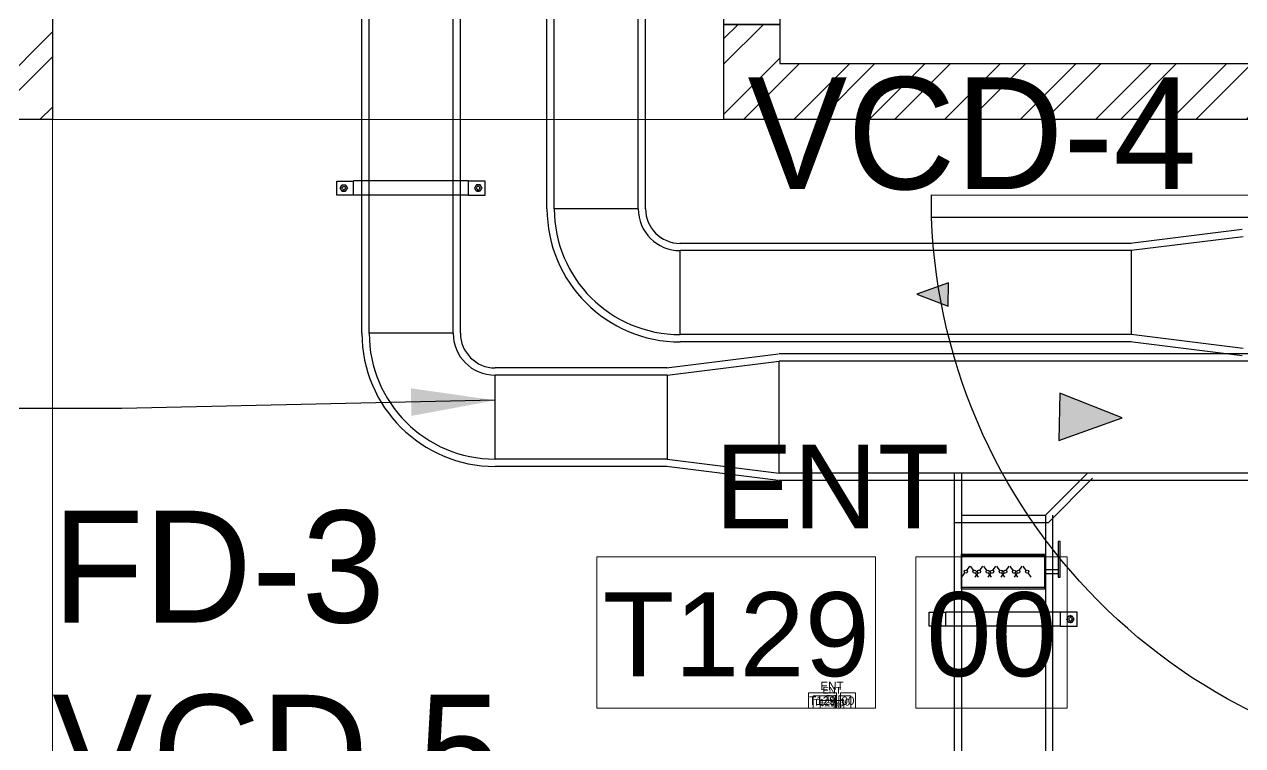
# Model space of a CAD drawing. Header units: millimetres. Extents: x -9226 to 166212, y -13 to 97274.
# Drawn here: x 35000 to 37177, y 48861 to 50150 of the extents above; entities that cross this region are included whole.
import ezdxf
from ezdxf.enums import TextEntityAlignment as Align

# ---------------------------------------------------------------- set-up
doc = ezdxf.new("R2010")
doc.units = ezdxf.units.MM
for name, pattern in [('23491-XR-AR-2ND FLOOR PLAN$0$23491-XR-AR-2ND FLOOR PLAN$0$23491-XR-AR-TYP-FLOOR$0$HIDDEN', [9.525, 6.35, -3.175]), ('23491-XR-AR-2ND FLOOR PLAN$0$23491-XR-AR-TYP-FLOOR$0$HIDDEN', [9.525, 6.35, -3.175]), ('HIDDEN', [9.525, 6.35, -3.175])]:
    doc.linetypes.add(name, pattern=pattern)
doc.layers.get('0').update_dxf_attribs({"color": 8})
for name, color, linetype in [('-EAD', 30, 'Continuous'), ('1.INS', 8, 'Continuous'), ('1.support 2', 7, 'Continuous'), ('EAD', 30, 'Continuous'), ('ETA-AC-SUPPORT', 25, 'Continuous'), ('FAD', 3, 'Continuous'), ('IZ-AC-VCD', 4, 'Continuous'), ('VCD SHE', 7, 'Continuous')]:
    doc.layers.add(name, color=color, linetype=linetype)
for name, color, linetype, lineweight in [('1.TAGGING', 7, 'Continuous', 5), ('1.XREF', 8, 'Continuous', 9), ('23491-XR-AR-2ND FLOOR PLAN$0$23491-XR-AR-2ND FLOOR PLAN$0$23491-XR-AR-TYP-FLOOR$0$A-FLOR-OVHD', 8, '23491-XR-AR-2ND FLOOR PLAN$0$23491-XR-AR-2ND FLOOR PLAN$0$23491-XR-AR-TYP-FLOOR$0$HIDDEN', 15), ('23491-XR-AR-2ND FLOOR PLAN$0$23491-XR-AR-2ND FLOOR PLAN$0$23491-XR-AR-TYP-FLOOR$0$A-WALL-PATT', 8, 'Continuous', 5), ('23491-XR-AR-2ND FLOOR PLAN$0$23491-XR-AR-2ND FLOOR PLAN$0$23491-XR-AR-TYP-FLOOR$0$Zone-6_30May22$0$TYP$0$2B+G+19+R Typical Floor$0$A-DOOR', 8, 'Continuous', 25), ('23491-XR-AR-2ND FLOOR PLAN$0$23491-XR-AR-2ND FLOOR PLAN$0$A-WALL', 8, 'Continuous', 30), ('23491-XR-AR-2ND FLOOR PLAN$0$23491-XR-AR-TYP-FLOOR$0$A-FLOR-OVHD', 8, '23491-XR-AR-2ND FLOOR PLAN$0$23491-XR-AR-TYP-FLOOR$0$HIDDEN', 15), ('23491-XR-AR-2ND FLOOR PLAN$0$23491-XR-AR-TYP-FLOOR$0$Zone-6_30May22$0$TYP$0$2B+G+19+R Typical Floor$0$A-DOOR', 8, 'Continuous', 25), ('23491-XR-AR-2ND FLOOR PLAN$0$A-FLOR-IDEN', 8, 'Continuous', 9), ('23491-XR-AR-2ND FLOOR PLAN$0$A-FLOR-IDEN @ 10', 8, 'Continuous', 9), ('23491-XR-AR-2ND FLOOR PLAN$0$A-FLOR-IDEN @ 100', 8, 'Continuous', 9), ('23491-XR-AR-2ND FLOOR PLAN$0$A-FLOR-IDEN @ 5', 8, 'Continuous', 9), ('23491-XR-AR-2ND FLOOR PLAN$0$A-FLOR-IDEN @ 8', 8, 'Continuous', 9), ('23491-XR-AR-2ND FLOOR PLAN$0$A-WALL', 8, 'Continuous', 30), ('A-ANNO-DIMS', 8, 'Continuous', 9)]:
    doc.layers.add(name, color=color, linetype=linetype, lineweight=lineweight)
doc.styles.add('23491-XR-AR-2ND FLOOR PLAN$0$SDC-TEXT_4_2', font='arial.ttf')
doc.styles.add('ROMANS', font='isocp.shx', dxfattribs={"width": 0.8})
doc.styles.add('SDC-TEXT-ARB', font='sdc-arb.shx', dxfattribs={"height": 0.5})
doc.dimstyles.new('JSE', dxfattribs={"dimtxt": 50, "dimasz": 150, "dimexe": 0.18, "dimexo": 0.0625, "dimgap": 50, "dimtad": 0, "dimdec": 0, "dimrnd": 5, "dimzin": 0, "dimdsep": 46, "dimtxsty": 'ROMANS', "dimcen": 0.09, "dimclrd": 7, "dimclre": 7, "dimclrt": 7, "dimadec": 0, "dimazin": 0, "dimtfac": 1, "dimtdec": 0, "dimtofl": 0, "dimtmove": 0, "dimatfit": 3, "dimfxl": 1, "dimtolj": 1, "dimtzin": 0, "dimarcsym": 1})
doc.dimstyles.new('JSE-1.25', dxfattribs={"dimtxt": 200, "dimasz": 150, "dimexe": 0.18, "dimexo": 0.0625, "dimgap": 20, "dimtad": 1, "dimdec": 0, "dimrnd": 5, "dimzin": 0, "dimdsep": 46, "dimtxsty": 'ROMANS', "dimcen": 0.09, "dimclrd": 256, "dimclre": 256, "dimclrt": 7, "dimadec": 0, "dimazin": 0, "dimtfac": 1, "dimtdec": 0, "dimtofl": 0, "dimtmove": 0, "dimatfit": 3, "dimfxl": 1, "dimtolj": 1, "dimtzin": 0, "dimarcsym": 0})

# ---------------------------------------------------------------- blocks, each defined once
blk = doc.blocks.new('*U539')
at = {"layer": '23491-XR-AR-2ND FLOOR PLAN$0$23491-XR-AR-TYP-FLOOR$0$Zone-6_30May22$0$TYP$0$2B+G+19+R Typical Floor$0$A-DOOR', "color": 8}
for p, q in [((1.065, 0), (0.035, 0)), ((1.05, -0.2), (0.05, -0.2))]:
    blk.add_line(p, q, dxfattribs=at)
blk.add_lwpolyline([(0.075, 0), (0.075, 1.0292), (0.035, 1.0292), (0.035, 0)], close=True, dxfattribs=at)
for points in [[(0.035, 0), (0, 0), (0, -0.2), (0.05, -0.2), (0.05, -0.04), (0.035, -0.04), (0.035, 0)], [(1.065, 0), (1.1, 0), (1.1, -0.2), (1.05, -0.2), (1.05, -0.04), (1.065, -0.04), (1.065, 0)]]:
    blk.add_lwpolyline(points, dxfattribs=at)
blk.add_arc((0.035, 0), 1.03, 0, 87.7744, dxfattribs=at)
blk = doc.blocks.new('*U507')
at = {"color": 8, "linetype": 'ByBlock'}
for points in [[(1.3, 0), (-7, 0), (-7, 4.5), (1.3, 4.5)], [(2.5, 0), (7, 0), (7, 4.5), (2.5, 4.5)]]:
    blk.add_lwpolyline(points, close=True, dxfattribs=at)
at = {"color": 8, "linetype": 'ByBlock', "style": '23491-XR-AR-2ND FLOOR PLAN$0$SDC-TEXT_4_2'}
for tag, p in [('ROOM-NAME-2', (0, 9.95)), ('ROOM-NAME-1', (0, 6.6)), ('ROOM-NO.', (-2.85, 2.2)), ('ROOM-FINISH', (4.75, 2.2))]:
    blk.add_attdef(tag, text='', height=2.5, dxfattribs=at).set_placement(p, align=Align.MIDDLE_CENTER)
blk = doc.blocks.new('*U795')
at = {"layer": '23491-XR-AR-2ND FLOOR PLAN$0$A-FLOR-IDEN @ 10', "color": 8}
ref = blk.add_blockref('*U507', (36443, 48928.2), dxfattribs=dict(at, xscale=5.999999999999999, yscale=5.999999999999999, zscale=5.999999999999999))
ref.add_attrib('ROOM-NO.', 'T129', dxfattribs={"layer": '0', "color": 0, "linetype": 'ByBlock', "height": 15, "style": '23491-XR-AR-2ND FLOOR PLAN$0$SDC-TEXT_4_2'}).set_placement((36425.9, 48941.4), align=Align.MIDDLE_CENTER)
ref.add_attrib('ROOM-FINISH', '00', dxfattribs={"layer": '0', "color": 0, "linetype": 'ByBlock', "height": 15, "style": '23491-XR-AR-2ND FLOOR PLAN$0$SDC-TEXT_4_2'}).set_placement((36471.5, 48941.4), align=Align.MIDDLE_CENTER)
ref.add_attrib('ROOM-NAME-1', 'ENT', dxfattribs={"layer": '0', "color": 0, "linetype": 'ByBlock', "height": 15, "style": '23491-XR-AR-2ND FLOOR PLAN$0$SDC-TEXT_4_2'}).set_placement((36443, 48967.8), align=Align.MIDDLE_CENTER)
at = {"layer": '23491-XR-AR-2ND FLOOR PLAN$0$A-FLOR-IDEN @ 100', "color": 8}
ref = blk.add_blockref('*U507', (36443, 48928.2), dxfattribs=dict(at, xscale=60, yscale=60, zscale=60))
ref.add_attrib('ROOM-NO.', 'T129', dxfattribs={"layer": '0', "color": 0, "linetype": 'ByBlock', "height": 150, "style": '23491-XR-AR-2ND FLOOR PLAN$0$SDC-TEXT_4_2'}).set_placement((36272, 49060.2), align=Align.MIDDLE_CENTER)
ref.add_attrib('ROOM-FINISH', '00', dxfattribs={"layer": '0', "color": 0, "linetype": 'ByBlock', "height": 150, "style": '23491-XR-AR-2ND FLOOR PLAN$0$SDC-TEXT_4_2'}).set_placement((36728, 49060.2), align=Align.MIDDLE_CENTER)
ref.add_attrib('ROOM-NAME-1', 'ENT', dxfattribs={"layer": '0', "color": 0, "linetype": 'ByBlock', "height": 150, "style": '23491-XR-AR-2ND FLOOR PLAN$0$SDC-TEXT_4_2'}).set_placement((36443, 49324.2), align=Align.MIDDLE_CENTER)
at = {"layer": '23491-XR-AR-2ND FLOOR PLAN$0$A-FLOR-IDEN @ 5', "color": 8}
ref = blk.add_blockref('*U507', (36443, 48928.2), dxfattribs=dict(at, xscale=3, yscale=3, zscale=3))
ref.add_attrib('ROOM-NO.', 'T129', dxfattribs={"layer": '0', "color": 0, "linetype": 'ByBlock', "height": 7.5, "style": '23491-XR-AR-2ND FLOOR PLAN$0$SDC-TEXT_4_2'}).set_placement((36434.5, 48934.8), align=Align.MIDDLE_CENTER)
ref.add_attrib('ROOM-FINISH', '00', dxfattribs={"layer": '0', "color": 0, "linetype": 'ByBlock', "height": 7.5, "style": '23491-XR-AR-2ND FLOOR PLAN$0$SDC-TEXT_4_2'}).set_placement((36457.3, 48934.8), align=Align.MIDDLE_CENTER)
ref.add_attrib('ROOM-NAME-1', 'ENT', dxfattribs={"layer": '0', "color": 0, "linetype": 'ByBlock', "height": 7.5, "style": '23491-XR-AR-2ND FLOOR PLAN$0$SDC-TEXT_4_2'}).set_placement((36443, 48948), align=Align.MIDDLE_CENTER)
at = {"layer": '23491-XR-AR-2ND FLOOR PLAN$0$A-FLOR-IDEN @ 8', "color": 8}
ref = blk.add_blockref('*U507', (36443, 48928.2), dxfattribs=dict(at, xscale=4.8, yscale=4.8, zscale=4.8))
ref.add_attrib('ROOM-NO.', 'T129', dxfattribs={"layer": '0', "color": 0, "linetype": 'ByBlock', "height": 12, "style": '23491-XR-AR-2ND FLOOR PLAN$0$SDC-TEXT_4_2'}).set_placement((36429.4, 48938.7), align=Align.MIDDLE_CENTER)
ref.add_attrib('ROOM-FINISH', '00', dxfattribs={"layer": '0', "color": 0, "linetype": 'ByBlock', "height": 12, "style": '23491-XR-AR-2ND FLOOR PLAN$0$SDC-TEXT_4_2'}).set_placement((36465.8, 48938.7), align=Align.MIDDLE_CENTER)
ref.add_attrib('ROOM-NAME-1', 'ENT', dxfattribs={"layer": '0', "color": 0, "linetype": 'ByBlock', "height": 12, "style": '23491-XR-AR-2ND FLOOR PLAN$0$SDC-TEXT_4_2'}).set_placement((36443, 48959.8), align=Align.MIDDLE_CENTER)
blk = doc.blocks.new('*U514')
at = {"layer": '23491-XR-AR-2ND FLOOR PLAN$0$23491-XR-AR-2ND FLOOR PLAN$0$23491-XR-AR-TYP-FLOOR$0$Zone-6_30May22$0$TYP$0$2B+G+19+R Typical Floor$0$A-DOOR', "color": 8}
for p, q in [((0.765, 0), (0.035, 0)), ((0.75, -0.1), (0.05, -0.1))]:
    blk.add_line(p, q, dxfattribs=at)
blk.add_lwpolyline([(0.725, 0), (0.725, 0.7289), (0.765, 0.7289), (0.765, 0)], close=True, dxfattribs=at)
for points in [[(0.035, 0), (0, 0), (0, -0.1), (0.05, -0.1), (0.05, -0.04), (0.035, -0.04), (0.035, 0)], [(0.765, 0), (0.8, 0), (0.8, -0.1), (0.75, -0.1), (0.75, -0.04), (0.765, -0.04), (0.765, 0)]]:
    blk.add_lwpolyline(points, dxfattribs=at)
blk.add_arc((0.765, 0), 0.73, 93.1411, 180, dxfattribs=at)
blk = doc.blocks.new('23491-XR-AR-2ND FLOOR PLAN')
at = {"layer": '23491-XR-AR-2ND FLOOR PLAN$0$23491-XR-AR-2ND FLOOR PLAN$0$23491-XR-AR-TYP-FLOOR$0$A-WALL-PATT'}
h = blk.add_hatch(dxfattribs=at)
h.set_pattern_fill('ANSI32', color=8, scale=10)
h.paths.add_polyline_path([(32499.9, 50280), (32499.9, 49980), (35050, 49980), (35050, 52030), (34950, 51930), (34950, 50080), (32599.9, 50080), (32599.9, 50830), (32499.9, 50830), (32499.9, 50380), (31500, 50380), (31500, 50280), (31950, 50280), (31950, 50080), (31500, 50080), (31500, 49980), (32050, 49980), (32050, 50280)])
h = blk.add_hatch(dxfattribs=at)
h.set_pattern_fill('ANSI32', color=8, scale=10)
h.paths.add_polyline_path([(36250, 50150), (36350, 50150), (36350, 50080), (37649.9, 50080), (37650, 51880), (37850, 51880), (37850, 49880), (37650, 49880), (37650, 49980), (36250, 49980)])
at = {"layer": '23491-XR-AR-2ND FLOOR PLAN$0$23491-XR-AR-2ND FLOOR PLAN$0$23491-XR-AR-TYP-FLOOR$0$A-FLOR-OVHD', "color": 8, "ltscale": 0.1}
blk.add_line((36250, 49980, 0), (35050, 49980, 0), dxfattribs=at)
at = {"layer": '23491-XR-AR-2ND FLOOR PLAN$0$23491-XR-AR-2ND FLOOR PLAN$0$A-WALL', "color": 8}
for p, q in [((35050, 52030), (35050, 49980)), ((36250, 49980, 0), (36250, 50150, 0)), ((36250, 50150, 0), (36350, 50150, 0)), ((36250, 49980, 0), (36250, 50150, 0)), ((36250, 50150, 0), (36350, 50150, 0)), ((36350, 50150, 0), (36350, 50080, 0)), ((36350, 50150, 0), (36350, 50080, 0)), ((36350, 50080, 0), (37650, 50080, 0)), ((35050, 49980), (32499.9, 49980)), ((37650, 49980, 0), (36250, 49980, 0))]:
    blk.add_line(p, q, dxfattribs=at)
at = {"layer": '23491-XR-AR-2ND FLOOR PLAN$0$23491-XR-AR-TYP-FLOOR$0$A-FLOR-OVHD', "color": 8, "ltscale": 0.1}
for p, q in [((36250, 49980, 0), (35050, 49980, 0)), ((35050, 49980, 0), (35050, 48680, 0))]:
    blk.add_line(p, q, dxfattribs=at)
at = {"layer": '23491-XR-AR-2ND FLOOR PLAN$0$A-WALL', "color": 8}
blk.add_line((37650, 49980, 0), (36250, 49980, 0), dxfattribs=at)
at = {"layer": '23491-XR-AR-2ND FLOOR PLAN$0$23491-XR-AR-2ND FLOOR PLAN$0$23491-XR-AR-TYP-FLOOR$0$Zone-6_30May22$0$TYP$0$2B+G+19+R Typical Floor$0$A-DOOR', "color": 8, "xscale": 1000, "yscale": 1000, "zscale": 1000, "rotation": 270.0000000731736}
blk.add_blockref('*U514', (36350, 50950, 0), dxfattribs=at)
at = {"layer": '23491-XR-AR-2ND FLOOR PLAN$0$23491-XR-AR-TYP-FLOOR$0$Zone-6_30May22$0$TYP$0$2B+G+19+R Typical Floor$0$A-DOOR', "color": 8, "xscale": -1000.000000000004, "yscale": 1000.000000000002, "zscale": 1000.000000000002, "rotation": 89.99310242524703}
blk.add_blockref('*U539', (37650, 49880, 0), dxfattribs=at)
at = {"layer": '23491-XR-AR-2ND FLOOR PLAN$0$A-FLOR-IDEN'}
blk.add_blockref('*U795', (0, 0), dxfattribs=at)
blk = doc.blocks.new('XREF')
at = {"layer": 'A-ANNO-DIMS', "color": 8}
blk.add_blockref('23491-XR-AR-2ND FLOOR PLAN', (0, 0), dxfattribs=at)
blk = doc.blocks.new('*U545')
at = {"layer": 'IZ-AC-VCD', "color": 5, "extrusion": (0, 0, -1)}
for p, q in [((41.5, 367.5), (41.5, 316.7)), ((58.5, 316.7), (58.5, 367.5))]:
    blk.add_line(p, q, dxfattribs=at)
at = {"layer": 'IZ-AC-VCD', "color": 5}
for p, q in [((-10, 316.7), (-10, 0)), ((110, 316.7), (110, 0))]:
    blk.add_line(p, q, dxfattribs=at)
for points in [[(29.2, 375.9), (165.1, 375.9), (165.1, 367.5), (29.2, 367.5)], [(-16.7, 0), (116.7, 0), (116.7, 316.7), (-16.7, 316.7)]]:
    blk.add_lwpolyline(points, close=True, dxfattribs=at)
at = {"layer": 'IZ-AC-VCD', "color": 7, "extrusion": (0, 0, -1)}
for points in [[(-28.6, 264.9), (-45.1, 253.4)], [(-54.9, 246.6), (-71.4, 235.1)], [(-28.6, 214.9), (-45.1, 203.4)], [(-28.6, 201.8), (-45.1, 213.2)], [(-54.9, 220.1), (-71.4, 231.5)], [(-54.9, 196.6), (-71.4, 185.1)], [(-28.6, 164.9), (-45.1, 153.4)], [(-28.6, 151.8), (-45.1, 163.2)], [(-54.9, 170.1), (-71.4, 181.5)], [(-54.9, 146.6), (-71.4, 135.1)], [(-28.6, 114.9), (-45.1, 103.4)], [(-28.6, 101.8), (-45.1, 113.2)], [(-54.9, 120.1), (-71.4, 131.5)], [(-54.9, 96.6), (-71.4, 85.1)], [(-28.6, 64.9), (-45.1, 53.4)], [(-28.6, 51.8), (-45.1, 63.2)], [(-54.9, 70.1), (-71.4, 81.5)], [(-54.9, 46.6), (-71.4, 35.1)], [(-28.6, 1.8), (-45.1, 13.2)], [(-54.9, 20.1), (-71.4, 31.5)]]:
    blk.add_lwpolyline(points, dxfattribs=at)
for centre in [(-50, 250), (-50, 216.7), (-50, 200), (-50, 166.7), (-50, 150), (-50, 116.7), (-50, 100), (-50, 66.7), (-50, 50), (-50, 16.7)]:
    blk.add_circle(centre, 6, dxfattribs=at)
blk = doc.blocks.new('HVAC-VOL-SPD-S01-M-01-0400 R-01$0$HVAC-VOL-SPD-S01-M-01-0400 R-01$0$A$C2F9C6816')
blk.add_hatch(color=256).paths.add_polyline_path([(-198.8, -78.6), (-398.8, -153.6), (-198.8, -228.6)])
for p, q in [((-198.8, -78.6), (-398.8, -153.6)), ((-198.8, -228.6), (-198.8, -78.6)), ((-398.8, -153.6), (-198.8, -228.6))]:
    blk.add_line(p, q)
blk = doc.blocks.new('t')
at = {"layer": 'ETA-AC-SUPPORT', "color": 7, "linetype": 'HIDDEN', "ltscale": 0.3, "extrusion": (2.40653e-07, 5.25136e-08, 1)}
for p, q in [((4429.3, -9484.4, 0), (4379.3, -9484.4, 0)), ((4392.9, -9513, 0), (4404.3, -9506.4, 0)), ((4392.9, -9526.2, 0), (4392.9, -9513, 0)), ((4415.8, -9513, 0), (4404.3, -9506.4, 0)), ((4415.8, -9526.2, 0), (4415.8, -9513, 0)), ((4392.9, -9526.2, 0), (4404.3, -9532.9, 0)), ((4415.8, -9526.2, 0), (4404.3, -9532.9, 0))]:
    blk.add_line(p, q, dxfattribs=at)
at = {"layer": 'ETA-AC-SUPPORT', "color": 7, "linetype": 'Continuous', "ltscale": 0.3, "extrusion": (2.40653e-07, 5.25136e-08, 1), "elevation": 0}
blk.add_lwpolyline([(4429.3, -9484.4), (4429.3, -9543.9), (4379.3, -9543.9), (4379.3, -9484.4)], dxfattribs=at)
at = {"layer": 'ETA-AC-SUPPORT', "color": 7, "linetype": 'HIDDEN', "ltscale": 0.3, "extrusion": (2.40653e-07, 5.25136e-08, 1)}
for radius in [11.5, 6]:
    blk.add_circle((4404.3, -9519.6, 0), radius, dxfattribs=at)
blk = doc.blocks.new('*U553')
at = {"layer": 'ETA-AC-SUPPORT', "color": 7, "linetype": 'Continuous', "ltscale": 0.3, "extrusion": (2.40653e-07, 5.25136e-08, 1)}
for p, q in [((4404.3, -9309.5, 0), (4404.3, -9514.1, 0)), ((4429.3, -9309.5, 0), (4429.3, -9514.1, 0))]:
    blk.add_line(p, q, dxfattribs=at)
at = {"color": 7, "linetype": 'Continuous', "xscale": -0.5, "yscale": 0.5, "zscale": 0.5, "rotation": 180}
blk.add_blockref('t', (2214.7, -14051.7, 0), dxfattribs=at)
at = {"color": 7, "linetype": 'Continuous', "xscale": 0.5, "yscale": 0.5, "zscale": 0.5}
blk.add_blockref('t', (2214.7, -4771.9, 0), dxfattribs=at)

msp = doc.modelspace()

# ---------------------------------------------------------------- block references
at = {"layer": '1.XREF'}
msp.add_blockref('XREF', (0, 0), dxfattribs=at)

# ---------------------------------------------------------------- next in the draw order: linework, layer by layer
at = {"layer": '1.INS'}
for points, elevation in [([(35933.8, 49820.6), (35933.8, 51661)], 0), ([(36109.8, 49820.6), (36109.8, 51661)], -0.1), ([(35603.1, 49598.1), (35603.1, 51645.8)], 0.1), ([(35779.1, 49598.1), (35779.1, 51645.8)], 0), ([(37175.9, 49783.5), (36975.9, 49758.5)], -0.2), ([(36977.5, 49758.6), (36171.8, 49758.6)], -0.2), ([(36977.5, 49582.6), (36171.8, 49582.6)], -0.2), ([(37175.9, 49557.7), (36975.9, 49582.7)], -0.2), ([(36147.2, 49536), (36347.2, 49561)], 0), ([(38395.3, 49561.1), (36348.8, 49561.1)], 0), ([(36148.8, 49536.1), (35841.1, 49536.1)], 0), ([(36148.8, 49360.1), (35841.1, 49360.1)], 0), ([(36147.2, 49360.2), (36347.2, 49335.2)], 0), ([(36661.3, 49348.1), (36661.3, 49260.1), (36829.7, 49260.1), (36908.5, 49338.9)], 0), ([(36661.3, 49348.1), (36661.3, 47229.6)], 0), ([(38395.3, 49335.1), (36348.8, 49335.1)], 0), ([(36837.3, 49273.1), (36837.3, 47233.2)], 0)]:
    msp.add_lwpolyline(points, dxfattribs=dict(at, elevation=elevation))
at = {"layer": '1.INS', "extrusion": (0.000521864, 5.80433e-18, 1)}
for centre, radius in [((36171.8, 49820.6, 18.7), 238), ((36171.8, 49820.6, 18.7), 62), ((35841.1, 49598.1, 18.7), 238), ((35841.1, 49598.1, 18.7), 62)]:
    msp.add_arc(centre, radius, 180, 270, dxfattribs=at)
at = {"layer": 'EAD'}
for points, elevation in [([(35616.1, 49598.1), (35616.1, 51645.8)], 0.1), ([(35766.1, 49598.1), (35766.1, 51645.8)], 0), ([(36148.8, 49523.1), (36348.8, 49548.1)], 0), ([(38395.3, 49548.1), (36348.8, 49548.1)], 0), ([(36348.8, 49348.1), (36348.8, 49548.1)], 0), ([(36148.8, 49523.1), (35841.1, 49523.1)], 0), ([(36148.8, 49523.1), (36148.8, 49373.1)], 0), ([(36148.8, 49373.1), (35841.1, 49373.1)], 0), ([(36148.8, 49373.1), (36348.8, 49348.1)], 0), ([(38395.3, 49348.1), (36348.8, 49348.1)], 0), ([(36674.3, 49348.1), (36674.3, 47226.9)], 0), ([(36674.3, 49348.1), (36674.3, 49273.1), (36824.3, 49273.1), (36899.3, 49348.1)], 0), ([(36824.3, 49273.1), (36824.3, 47226.9)], 0)]:
    msp.add_lwpolyline(points, dxfattribs=dict(at, elevation=elevation))
at = {"layer": 'EAD', "extrusion": (0.000521864, 5.80433e-18, 1), "elevation": 18.7}
for points in [[(35766.1, 49598.1), (35616.1, 49598.1)], [(35841.1, 49373.1), (35841.1, 49523.1)]]:
    msp.add_lwpolyline(points, dxfattribs=at)
at = {"layer": 'EAD', "extrusion": (0.000521864, 5.80433e-18, 1)}
for radius in [225, 75]:
    msp.add_arc((35841.1, 49598.1, 18.7), radius, 180, 270, dxfattribs=at)
at = {"layer": 'FAD'}
for points, elevation in [([(35946.8, 49820.6), (35946.8, 51661)], 0), ([(36096.8, 49820.6), (36096.8, 51661)], -0.1), ([(37177.5, 49770.6), (36977.5, 49745.6)], -0.2), ([(36977.5, 49745.6), (36171.8, 49745.6)], -0.2), ([(36977.5, 49745.6), (36977.5, 49595.6)], -0.2), ([(36977.5, 49595.6), (36171.8, 49595.6)], -0.2), ([(37177.5, 49570.6), (36977.5, 49595.6)], -0.2)]:
    msp.add_lwpolyline(points, dxfattribs=dict(at, elevation=elevation))
at = {"layer": 'FAD', "extrusion": (0.000521864, 5.80433e-18, 1), "elevation": 18.7}
for points in [[(36096.8, 49820.6), (35946.8, 49820.6)], [(36171.8, 49595.6), (36171.8, 49745.6)]]:
    msp.add_lwpolyline(points, dxfattribs=at)
at = {"layer": 'FAD', "extrusion": (0.000521864, 5.80433e-18, 1)}
for radius in [225, 75]:
    msp.add_arc((36171.8, 49820.6, 18.7), radius, 180, 270, dxfattribs=at)

# ---------------------------------------------------------------- next in the draw order: block references
at = {"layer": '-EAD', "extrusion": (3.46539e-05, -6.16134e-06, 1), "xscale": 0.5613210269334018, "yscale": 0.5613210269334018, "zscale": 0.5613210269334018, "rotation": 179.1074912662139}
msp.add_blockref('HVAC-VOL-SPD-S01-M-01-0400 R-01$0$HVAC-VOL-SPD-S01-M-01-0400 R-01$0$A$C2F9C6816', (35120, 49651.5, 46640459), dxfattribs=at)
at = {"layer": '1.support 2', "linetype": 'ByBlock', "extrusion": (3.5195e-05, 4.02055e-07, 1), "xscale": 1.001591528757322, "yscale": 1.001591528757322, "zscale": 1.001591528757322, "rotation": 269.9999999991892}
for p in [(45117.6, 54281.4, 1.5), (46175.7, 53510.9, 1.6)]:
    msp.add_blockref('*U553', p, dxfattribs=at)
at = {"layer": 'FAD', "color": 3, "extrusion": (-3.46539e-05, 6.16134e-06, 1), "xscale": 0.2806605134667015, "yscale": 0.2806605134667015, "zscale": 0.2806605134667015, "rotation": 359.1074912662137}
msp.add_blockref('HVAC-VOL-SPD-S01-M-01-0400 R-01$0$HVAC-VOL-SPD-S01-M-01-0400 R-01$0$A$C2F9C6816', (36707.3, 49709.4, -1), dxfattribs=at)
at = {"layer": 'IZ-AC-VCD', "extrusion": (-0.000551811, 1.73953e-07, 1), "xscale": -0.4695684231146195, "yscale": 0.4695684231146196, "zscale": 0.4695684231146187, "rotation": 270.0000000054998}
msp.add_blockref('*U545', (36674.3, 49148.5, -20.3), dxfattribs=at)

# ---------------------------------------------------------------- next in the draw order: texts
at = {"layer": 'VCD SHE', "style": 'SDC-TEXT-ARB'}
for s, p in [('VCD-4', (36292, 49855.5, -0.2)), ('FD-3', (35050, 49081, 0)), ('VCD-5', (35050, 48752, 0))]:
    msp.add_text(s, height=200, dxfattribs=at).set_placement(p)

# ---------------------------------------------------------------- next in the draw order: leaders
at = {"layer": '1.INS'}
for points in [[(37805.9, 49569.9, -0.2), (37805.9, 47441.9, -0.2), (27250, 47441.9, -0.2)], [(35841.1, 49478.2), (35174.4, 49463.8), (30399.9, 49463.8)], [(37484.2, 49348.1, 0), (37484.2, 48040.3, 0), (30399.9, 48064.1, 0)]]:
    msp.add_leader(points, dimstyle='JSE', override={"dimgap": 50, "dimtad": 0}, dxfattribs=at)
at = {"layer": '1.TAGGING', "color": 6}
msp.add_leader([(37279.8, 50494.5, 0), (37279.8, 48680, 0), (27250, 48680, 0)], dimstyle='JSE-1.25', override={"dimgap": 20, "dimtad": 0}, dxfattribs=at)

doc.saveas('drawing.dxf')
